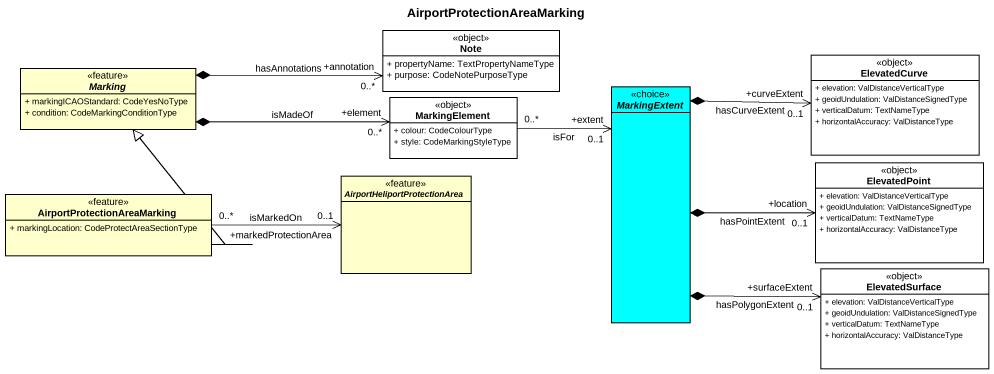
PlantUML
@startuml
title AirportProtectionAreaMarking
hide circle
hide empty members
skinparam classAttributeIconSize 0
class "Note" as Note_ <<object>> #FFFFFF {
  + propertyName: TextPropertyNameType
  + purpose: CodeNotePurposeType
}
abstract class Marking <<feature>> {
  + markingICAOStandard: CodeYesNoType
  + condition: CodeMarkingConditionType
}
class ElevatedCurve <<object>> #FFFFFF {
  + elevation: ValDistanceVerticalType
  + geoidUndulation: ValDistanceSignedType
  + verticalDatum: TextNameType
  + horizontalAccuracy: ValDistanceType
}
class MarkingElement <<object>> #FFFFFF {
  + colour: CodeColourType
  + style: CodeMarkingStyleType
}
abstract class MarkingExtent <<choice>> #00FFFF
class ElevatedPoint <<object>> #FFFFFF {
  + elevation: ValDistanceVerticalType
  + geoidUndulation: ValDistanceSignedType
  + verticalDatum: TextNameType
  + horizontalAccuracy: ValDistanceType
}
class AirportProtectionAreaMarking <<feature>> {
  + markingLocation: CodeProtectAreaSectionType
}
abstract class "AirportHeliportProtectionArea" as AirportHeliportProtectionAre <<feature>>
class ElevatedSurface <<object>> #FFFFFF {
  + elevation: ValDistanceVerticalType
  + geoidUndulation: ValDistanceSignedType
  + verticalDatum: TextNameType
  + horizontalAccuracy: ValDistanceType
}
Marking *-right-> "+annotation\n0..*" Note_ : hasAnnotations
Marking *-right-> "+element\n0..*" MarkingElement : isMadeOf
MarkingElement "0..*" -right-> "+extent\n0..1" MarkingExtent : isFor
MarkingExtent *-right-> "+curveExtent\n0..1" ElevatedCurve : hasCurveExtent
MarkingExtent *-right-> "+location\n0..1" ElevatedPoint : hasPointExtent
MarkingExtent *-right-> "+surfaceExtent\n0..1" ElevatedSurface : hasPolygonExtent
AirportProtectionAreaMarking -up-|> Marking
AirportProtectionAreaMarking "0..*" -right-> "+markedProtectionArea\n0..1" AirportHeliportProtectionAre : isMarkedOn
@enduml
